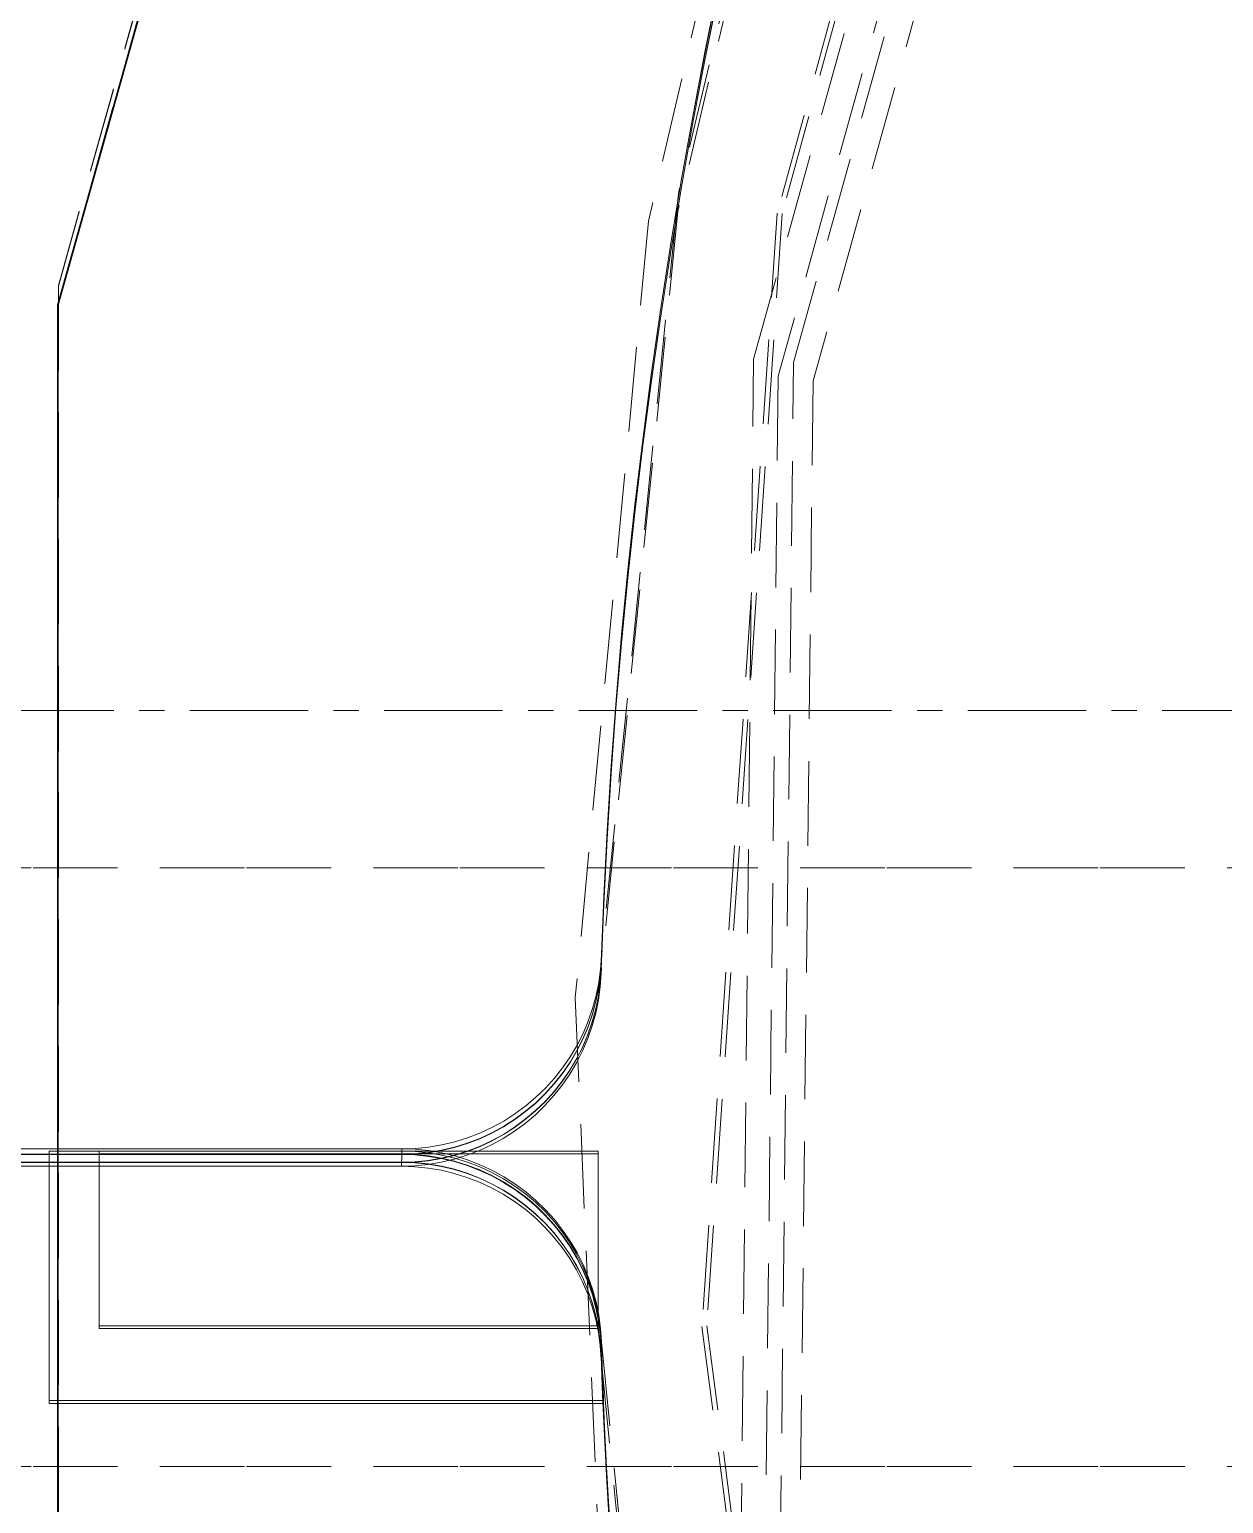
# Model space of a CAD drawing. Header units: millimetres. Extents: x 10 to 410, y 10 to 287.
# Drawn here: x 294.7 to 301.76, y 107.81 to 116.53 of the extents above; entities that cross this region are included whole.
import ezdxf

# ---------------------------------------------------------------- set-up
doc = ezdxf.new("R2010")
doc.units = ezdxf.units.MM
doc.linetypes.add('CENTER', pattern=[1.15, 0.7, -0.15, 0.15, -0.15])
doc.linetypes.add('DASHED', pattern=[0.75, 0.5, -0.25])
for name, color, linetype, lineweight in [('CENTER', 4, 'CENTER', 13), ('HIDDEN', 8, 'DASHED', 18), ('VISIBLE', 7, 'CONTINUOUS', 35)]:
    doc.layers.add(name, color=color, linetype=linetype, lineweight=lineweight)

msp = doc.modelspace()

# ---------------------------------------------------------------- linework, layer by layer
at = {"layer": 'CENTER'}
msp.add_line((260, 112.5), (404, 112.5), dxfattribs=at)
at = {"layer": 'HIDDEN'}
for points in [[(369.4787, 109.9069), (368.089, 120.0182), (364.0228, 129.3796), (357.5817, 137.2967), (349.2434, 143.1825), (339.6264, 146.6004), (329.4438, 147.2969), (319.4509, 145.2204), (310.3889, 140.5248), (302.9297, 133.5584), (297.6267, 124.8379), (294.873, 115.0101), (294.873, 104.8037), (297.6267, 94.9759), (302.9297, 86.2554), (310.3889, 79.289), (319.4509, 74.5934), (329.4438, 72.5169), (339.6264, 73.2134), (349.2434, 76.6313), (357.5817, 82.5171), (364.0228, 90.4343), (368.089, 99.7956), (369.4787, 109.9069)], [(369.4789, 109.9116), (368.0891, 120.0229), (364.0229, 129.3842), (357.5818, 137.3014), (349.2435, 143.1872), (339.6265, 146.6051), (329.4439, 147.3016), (319.4511, 145.2251), (310.389, 140.5295), (302.9298, 133.5631), (297.6268, 124.8426), (294.8732, 115.0148), (294.8732, 104.8084), (297.6268, 94.9806), (302.9298, 86.2601), (310.389, 79.2937), (319.4511, 74.5981), (329.4439, 72.5216), (339.6265, 73.2181), (349.2435, 76.636), (357.5818, 82.5218), (364.0229, 90.4389), (368.0891, 99.8003), (369.4789, 109.9116)], [(369.476, 109.8038), (368.0863, 119.915), (364.0201, 129.2764), (357.579, 137.1936), (349.2407, 143.0794), (339.6236, 146.4973), (329.4411, 147.1938), (319.4482, 145.1172), (310.3862, 140.4217), (302.927, 133.4553), (297.624, 124.7348), (294.8703, 114.9069), (294.8703, 104.7006), (297.624, 94.8727), (302.927, 86.1522), (310.3862, 79.1859), (319.4482, 74.4903), (329.4411, 72.4137), (339.6236, 73.1103), (349.2407, 76.5281), (357.579, 82.4139), (364.0201, 90.3311), (368.0863, 99.6925), (369.476, 109.8038)], [(366.0851, 109.9066), (365.7729, 114.5091), (364.8421, 119.0272), (363.3097, 123.3783), (361.2038, 127.4826), (358.563, 131.265), (355.4356, 134.6561), (351.8789, 137.5939), (347.9581, 140.0244), (343.745, 141.9033), (339.3168, 143.196), (334.7546, 143.879), (330.1419, 143.9396), (325.5634, 143.3768), (321.1027, 142.2009), (316.8417, 140.4334), (312.8584, 138.1067), (309.2257, 135.2635), (306.0102, 131.9557), (303.2709, 128.2441), (301.0579, 124.1966), (299.4116, 119.8872), (298.3624, 115.3951), (297.9294, 110.8024)], [(366.0851, 109.9066), (365.7729, 114.5091), (364.8421, 119.0272), (363.3098, 123.3783), (361.2038, 127.4826), (358.563, 131.265), (355.4356, 134.6561), (351.8789, 137.5938), (347.9581, 140.0244), (343.745, 141.9033), (339.3168, 143.196), (334.7546, 143.879), (330.1419, 143.9396), (325.5634, 143.3768), (321.1027, 142.2009), (316.8417, 140.4334), (312.8584, 138.1067), (309.2257, 135.2635), (306.0102, 131.9558), (303.2709, 128.2441), (301.0578, 124.1966), (299.4116, 119.8872), (298.3624, 115.3951), (297.9294, 110.8024)], [(365.9184, 111.0476), (365.4638, 115.5576), (364.4123, 119.9667), (362.7825, 124.1964), (360.6036, 128.1711), (357.9144, 131.82), (354.7629, 135.0779), (351.2053, 137.8868), (347.3051, 140.1965), (343.1319, 141.9659), (338.7601, 143.1633), (334.2678, 143.7674), (329.735, 143.7674), (325.2426, 143.1633), (320.8708, 141.9659), (316.6976, 140.1965), (312.7974, 137.8868), (309.2399, 135.0779), (306.0884, 131.82), (303.3991, 128.1711), (301.2202, 124.1964), (299.5904, 119.9667), (298.5389, 115.5576), (298.0843, 111.0476)], [(365.9157, 110.9445), (365.4611, 115.4544), (364.4096, 119.8636), (362.7798, 124.0932), (360.6009, 128.0679), (357.9117, 131.7168), (354.7602, 134.9748), (351.2026, 137.7837), (347.3024, 140.0934), (343.1292, 141.8627), (338.7574, 143.0601), (334.265, 143.6642), (329.7322, 143.6642), (325.2399, 143.0601), (320.8681, 141.8627), (316.6949, 140.0934), (312.7947, 137.7837), (309.2371, 134.9748), (306.0856, 131.7168), (303.3964, 128.0679), (301.2175, 124.0932), (299.5877, 119.8636), (298.5362, 115.4544), (298.0816, 110.9445)], [(365.3415, 109.9068), (364.688, 116.4755), (362.7531, 122.7868), (359.6127, 128.5931), (355.3899, 133.6669), (350.2502, 137.8092), (344.3951, 140.8577), (338.0542, 142.6929), (331.476, 143.2428), (324.9184, 142.4859), (318.6384, 140.4518), (312.8823, 137.2203), (307.8757, 132.918), (303.8149, 127.7137), (300.859, 121.8113), (299.124, 115.4422), (298.6778, 108.8562), (299.538, 102.3113), (301.6708, 96.0642), (304.9926, 90.3597), (309.3732, 85.4215), (314.6408, 81.4432), (320.5891, 78.5807), (326.9847, 76.9463)], [(365.312, 109.9063), (364.6591, 116.4691), (362.726, 122.7746), (359.5886, 128.5756), (355.3697, 133.6448), (350.2349, 137.7835), (344.3852, 140.8294), (338.0502, 142.6632), (331.478, 143.2129), (324.9263, 142.4569), (318.652, 140.4251), (312.901, 137.1969), (307.8986, 132.8989), (303.8411, 127.6996), (300.8875, 121.8029), (299.1535, 115.4398), (298.7072, 108.8598), (299.5659, 102.3208), (301.6961, 96.0792), (305.0143, 90.3795), (309.3903, 85.4454), (314.6527, 81.4701), (320.5951, 78.6094), (326.9847, 76.9756)], [(326.9847, 76.9404), (318.6767, 79.3388), (311.2648, 83.7927), (305.2473, 90.0027), (301.0289, 97.5512), (298.8933, 105.9306), (298.984, 114.5773), (301.2951, 122.91), (305.671, 130.3683), (311.8175, 136.4506), (319.3213, 140.748), (327.6777, 142.9714), (336.325, 142.9714), (344.6814, 140.748), (352.1852, 136.4506), (358.3318, 130.3683), (362.7077, 122.91), (365.0187, 114.5773), (365.1095, 105.9306), (362.9738, 97.5512), (358.7554, 90.0027), (352.7379, 83.7927), (345.326, 79.3388), (337.018, 76.9404)], [(337.0157, 77.0006), (345.2835, 79.3931), (352.6584, 83.8307), (358.6446, 90.015), (362.8399, 97.5304), (364.9621, 105.8717), (364.8688, 114.4782), (362.566, 122.7715), (358.2087, 130.194), (352.0897, 136.247), (344.6203, 140.5236), (336.3025, 142.7362), (327.6955, 142.7362), (319.3777, 140.5236), (311.9083, 136.247), (305.7893, 130.194), (301.432, 122.7715), (299.1293, 114.4782), (299.0359, 105.8717), (301.1582, 97.5304), (305.3534, 90.015), (311.3397, 83.8307), (318.7146, 79.3931), (326.9824, 77.0006)], [(326.9846, 77.1755), (318.7409, 79.5645), (311.3883, 83.9923), (305.4208, 90.1612), (301.2394, 97.6567), (299.1251, 105.9751), (299.2201, 114.5575), (301.5178, 122.8271), (305.864, 130.2283), (311.9665, 136.2637), (319.4153, 140.5277), (327.7098, 142.7338), (336.2927, 142.7338), (344.5872, 140.5277), (352.036, 136.2637), (358.1385, 130.2283), (362.4847, 122.8271), (364.7824, 114.5575), (364.8774, 105.9751), (362.7631, 97.6567), (358.5818, 90.1612), (352.6143, 83.9923), (345.2616, 79.5645), (337.0179, 77.1755)], [(337.0153, 77.1955), (345.2269, 79.5799), (352.5499, 83.9946), (358.4924, 90.1429), (362.6552, 97.6119), (364.7588, 105.8999), (364.6617, 114.4501), (362.3706, 122.6882), (358.0394, 130.0608), (351.9589, 136.0727), (344.5376, 140.32), (336.274, 142.5175), (327.7233, 142.5175), (319.4597, 140.32), (312.0384, 136.0727), (305.9579, 130.0608), (301.6267, 122.6882), (299.3356, 114.4501), (299.2385, 105.8999), (301.3421, 97.6119), (305.5049, 90.1429), (311.4474, 83.9946), (318.7704, 79.5799), (326.982, 77.1955)], [(298.0822, 110.967), (298.0974, 111.3539), (298.117, 111.7405), (298.1411, 112.1268), (298.1695, 112.5129), (298.2024, 112.8986), (298.2396, 113.284), (298.2813, 113.6688), (298.3273, 114.0532), (298.3777, 114.437), (298.4325, 114.8203), (298.4916, 115.2028), (298.5551, 115.5847), (298.623, 115.9658), (298.6952, 116.3462), (298.7717, 116.7256), (298.8526, 117.1042), (298.9377, 117.4819), (299.0272, 117.8585), (299.121, 118.2341), (299.219, 118.6086), (299.3213, 118.982), (299.4278, 119.3541), (299.5385, 119.7251)], [(299.5385, 119.7251), (299.4277, 119.3542), (299.3211, 118.9822), (299.2188, 118.6089), (299.1208, 118.2345), (299.0271, 117.8589), (298.9376, 117.4824), (298.8524, 117.1048), (298.7716, 116.7263), (298.6951, 116.3469), (298.6229, 115.9666), (298.5551, 115.5856), (298.4916, 115.2038), (298.4324, 114.8213), (298.3777, 114.4381), (298.3273, 114.0544), (298.2813, 113.6701), (298.2396, 113.2853), (298.2024, 112.9), (298.1696, 112.5144), (298.1411, 112.1284), (298.1171, 111.7421), (298.0975, 111.3555), (298.0822, 110.9688)], [(298.0834, 111.0139), (298.0987, 111.4007), (298.1183, 111.7874), (298.1423, 112.1737), (298.1708, 112.5598), (298.2036, 112.9455), (298.2409, 113.3309), (298.2825, 113.7157), (298.3285, 114.1001), (298.3789, 114.4839), (298.4337, 114.8671), (298.4928, 115.2497), (298.5564, 115.6316), (298.6242, 116.0127), (298.6964, 116.393), (298.7729, 116.7725), (298.8538, 117.1511), (298.939, 117.5287), (299.0284, 117.9054), (299.1222, 118.281), (299.2202, 118.6555), (299.3225, 119.0288), (299.429, 119.401), (299.5398, 119.772)], [(299.5398, 119.772), (299.4289, 119.4011), (299.3224, 119.029), (299.2201, 118.6558), (299.122, 118.2813), (299.0283, 117.9058), (298.9388, 117.5293), (298.8537, 117.1517), (298.7728, 116.7732), (298.6963, 116.3938), (298.6241, 116.0135), (298.5563, 115.6325), (298.4928, 115.2507), (298.4337, 114.8682), (298.3789, 114.485), (298.3285, 114.1013), (298.2825, 113.717), (298.2409, 113.3322), (298.2036, 112.9469), (298.1708, 112.5613), (298.1424, 112.1753), (298.1183, 111.789), (298.0987, 111.4024), (298.0835, 111.0157)], [(292.1997, 111.5697), (293.4617, 111.5697), (294.7236, 111.5697), (295.9856, 111.5697), (297.2475, 111.5697), (298.5094, 111.5697), (299.7714, 111.5697), (301.0333, 111.5697), (302.2953, 111.5697), (303.5572, 111.5697), (304.8192, 111.5697), (306.0811, 111.5697), (307.343, 111.5697), (308.605, 111.5697), (309.8669, 111.5697), (311.1289, 111.5697), (312.3908, 111.5697), (313.6528, 111.5697), (314.9147, 111.5697), (316.1767, 111.5697), (317.4386, 111.5697), (318.7005, 111.5697), (319.9625, 111.5697), (321.2244, 111.5697)], [(296.9037, 109.873), (296.9825, 109.8757), (297.061, 109.8836), (297.1388, 109.8967), (297.2155, 109.915), (297.2909, 109.9384), (297.3645, 109.9667), (297.436, 109.9999), (297.5052, 110.0378), (297.5717, 110.0803), (297.6352, 110.1271), (297.6954, 110.178), (297.7521, 110.2328), (297.805, 110.2913), (297.8539, 110.3533), (297.8986, 110.4183), (297.9388, 110.4861), (297.9744, 110.5565), (298.0052, 110.6292), (298.031, 110.7037), (298.0519, 110.7797), (298.0676, 110.857), (298.0781, 110.9352), (298.0834, 111.0139)], [(296.9038, 109.8751), (296.9826, 109.8778), (297.0611, 109.8857), (297.1388, 109.8988), (297.2156, 109.917), (297.2909, 109.9404), (297.3645, 109.9687), (297.436, 110.0019), (297.5052, 110.0398), (297.5717, 110.0822), (297.6352, 110.129), (297.6955, 110.1799), (297.7522, 110.2347), (297.8051, 110.2932), (297.854, 110.3551), (297.8986, 110.4201), (297.9388, 110.488), (297.9744, 110.5584), (298.0052, 110.631), (298.0311, 110.7055), (298.0519, 110.7815), (298.0677, 110.8588), (298.0782, 110.937), (298.0835, 111.0157)], [(296.9046, 109.9069), (296.9834, 109.9095), (297.0619, 109.9174), (297.1397, 109.9306), (297.2164, 109.9488), (297.2917, 109.9722), (297.3654, 110.0005), (297.4369, 110.0337), (297.5061, 110.0716), (297.5726, 110.1141), (297.6361, 110.1609), (297.6963, 110.2118), (297.753, 110.2666), (297.8059, 110.3251), (297.8548, 110.387), (297.8995, 110.452), (297.9397, 110.5199), (297.9752, 110.5903), (298.006, 110.6629), (298.0319, 110.7374), (298.0528, 110.8135), (298.0685, 110.8908), (298.079, 110.9689), (298.0843, 111.0476)], [(298.0834, 111.0139), (298.0834, 111.012), (298.0833, 111.01), (298.0833, 111.008), (298.0832, 111.0061), (298.0832, 111.0041), (298.0831, 111.0021), (298.0831, 111.0002), (298.083, 110.9982), (298.083, 110.9963), (298.0829, 110.9943), (298.0829, 110.9923), (298.0828, 110.9904), (298.0828, 110.9884), (298.0827, 110.9865), (298.0827, 110.9845), (298.0826, 110.9825), (298.0826, 110.9806), (298.0825, 110.9786), (298.0825, 110.9766), (298.0824, 110.9747), (298.0823, 110.9727), (298.0823, 110.9708), (298.0822, 110.9688)], [(298.0843, 111.0476), (298.0843, 111.0462), (298.0842, 111.0448), (298.0842, 111.0435), (298.0842, 111.0421), (298.0841, 111.0407), (298.0841, 111.0393), (298.0841, 111.0379), (298.084, 111.0365), (298.084, 111.0351), (298.084, 111.0337), (298.0839, 111.0323), (298.0839, 111.031), (298.0838, 111.0296), (298.0838, 111.0282), (298.0838, 111.0268), (298.0837, 111.0254), (298.0837, 111.024), (298.0837, 111.0226), (298.0836, 111.0212), (298.0836, 111.0199), (298.0836, 111.0185), (298.0835, 111.0171), (298.0835, 111.0157)], [(296.9019, 109.8038), (296.9807, 109.8064), (297.0592, 109.8143), (297.137, 109.8274), (297.2137, 109.8457), (297.289, 109.8691), (297.3626, 109.8974), (297.4342, 109.9306), (297.5034, 109.9685), (297.5698, 110.0109), (297.6334, 110.0577), (297.6936, 110.1086), (297.7503, 110.1635), (297.8032, 110.222), (297.8521, 110.2839), (297.8967, 110.3489), (297.9369, 110.4167), (297.9725, 110.4871), (298.0033, 110.5597), (298.0292, 110.6342), (298.0501, 110.7103), (298.0658, 110.7876), (298.0763, 110.8658), (298.0816, 110.9445)], [(296.9025, 109.8283), (296.9814, 109.8309), (297.0598, 109.8388), (297.1376, 109.8519), (297.2143, 109.8702), (297.2897, 109.8935), (297.3633, 109.9218), (297.4348, 109.955), (297.504, 109.9929), (297.5705, 110.0354), (297.634, 110.0821), (297.6942, 110.133), (297.7509, 110.1879), (297.8038, 110.2463), (297.8527, 110.3082), (297.8974, 110.3732), (297.9376, 110.4411), (297.9732, 110.5115), (298.004, 110.5841), (298.0299, 110.6586), (298.0507, 110.7347), (298.0664, 110.8119), (298.077, 110.8901), (298.0822, 110.9688)], [(296.9025, 109.8262), (296.9813, 109.8288), (297.0598, 109.8367), (297.1376, 109.8498), (297.2143, 109.8681), (297.2896, 109.8915), (297.3632, 109.9198), (297.4348, 109.9531), (297.504, 109.991), (297.5704, 110.0334), (297.634, 110.0802), (297.6942, 110.1311), (297.7509, 110.186), (297.8038, 110.2445), (297.8527, 110.3064), (297.8973, 110.3714), (297.9375, 110.4393), (297.9731, 110.5097), (298.0039, 110.5823), (298.0298, 110.6568), (298.0507, 110.7329), (298.0664, 110.8102), (298.0769, 110.8883), (298.0822, 110.967)], [(298.0822, 110.967), (298.0822, 110.9661), (298.0821, 110.9651), (298.0821, 110.9641), (298.0821, 110.9631), (298.0821, 110.9621), (298.082, 110.9611), (298.082, 110.9602), (298.082, 110.9592), (298.082, 110.9582), (298.0819, 110.9572), (298.0819, 110.9562), (298.0819, 110.9553), (298.0819, 110.9543), (298.0818, 110.9533), (298.0818, 110.9523), (298.0818, 110.9513), (298.0818, 110.9504), (298.0817, 110.9494), (298.0817, 110.9484), (298.0817, 110.9474), (298.0817, 110.9464), (298.0816, 110.9455), (298.0816, 110.9445)], [(297.9294, 110.8024), (298.129, 106.1159), (298.9703, 101.5012), (300.4371, 97.0456), (302.5019, 92.8337), (305.1253, 88.9451), (308.2578, 85.4536), (311.84, 82.4252), (315.8041, 79.9174), (320.075, 77.9775), (324.5718, 76.6424), (329.2093, 75.9374), (333.8996, 75.8757), (338.5541, 76.4586), (343.0844, 77.6751), (347.4048, 79.502), (351.4334, 81.9048), (355.094, 84.838), (358.3172, 88.246), (361.0419, 92.0643), (363.2166, 96.2205), (364.8001, 100.6359), (365.7623, 105.2269), (366.0851, 109.9066)], [(293.3607, 109.8735), (293.5148, 109.8734), (293.6688, 109.8734), (293.8229, 109.8733), (293.9769, 109.8733), (294.1309, 109.8732), (294.285, 109.8732), (294.439, 109.8732), (294.5931, 109.8731), (294.7471, 109.8731), (294.9012, 109.8731), (295.0552, 109.8731), (295.2092, 109.8731), (295.3633, 109.873), (295.5173, 109.873), (295.6714, 109.873), (295.8254, 109.873), (295.9794, 109.873), (296.1335, 109.873), (296.2875, 109.873), (296.4416, 109.873), (296.5956, 109.873), (296.7497, 109.873), (296.9037, 109.873)], [(296.9038, 109.8751), (296.7497, 109.8751), (296.5957, 109.8752), (296.4416, 109.8752), (296.2876, 109.8752), (296.1335, 109.8752), (295.9795, 109.8752), (295.8255, 109.8752), (295.6714, 109.8752), (295.5174, 109.8751), (295.3633, 109.8751), (295.2093, 109.8751), (295.0552, 109.8751), (294.9012, 109.8751), (294.7472, 109.8751), (294.5931, 109.875), (294.4391, 109.875), (294.285, 109.875), (294.131, 109.875), (293.9769, 109.8749), (293.8229, 109.8749), (293.6688, 109.8748), (293.5148, 109.8748), (293.3608, 109.8747)], [(293.3616, 109.9069), (293.5156, 109.9069), (293.6697, 109.9069), (293.8237, 109.9069), (293.9778, 109.9069), (294.1318, 109.9069), (294.2859, 109.9069), (294.4399, 109.9069), (294.594, 109.9069), (294.748, 109.9069), (294.902, 109.9069), (295.0561, 109.9069), (295.2101, 109.9069), (295.3642, 109.9069), (295.5182, 109.9069), (295.6723, 109.9069), (295.8263, 109.9069), (295.9803, 109.9069), (296.1344, 109.9069), (296.2884, 109.9069), (296.4425, 109.9069), (296.5965, 109.9069), (296.7506, 109.9069), (296.9046, 109.9069)], [(293.3616, 109.9069), (293.5156, 109.9069), (293.6697, 109.9069), (293.8237, 109.9069), (293.9778, 109.9069), (294.1318, 109.9069), (294.2859, 109.9069), (294.4399, 109.9069), (294.594, 109.9069), (294.748, 109.9069), (294.902, 109.9069), (295.0561, 109.9069), (295.2101, 109.9069), (295.3642, 109.9069), (295.5182, 109.9069), (295.6723, 109.9069), (295.8263, 109.9069), (295.9803, 109.9069), (296.1344, 109.9069), (296.2884, 109.9069), (296.4425, 109.9069), (296.5965, 109.9069), (296.7506, 109.9069), (296.9046, 109.9069)], [(296.9038, 109.8749), (296.7557, 109.8749), (296.6076, 109.8749), (296.4596, 109.8749), (296.3115, 109.8749), (296.1635, 109.8749), (296.0154, 109.8749), (295.8674, 109.8749), (295.7193, 109.8749), (295.5712, 109.8749), (295.4232, 109.8749), (295.2751, 109.8749), (295.1271, 109.8749), (294.979, 109.8748), (294.831, 109.8748), (294.6829, 109.8748), (294.5349, 109.8748), (294.3868, 109.8747), (294.2387, 109.8747), (294.0907, 109.8746), (293.9426, 109.8746), (293.7946, 109.8745), (293.6465, 109.8744), (293.4985, 109.8741)], [(293.4985, 109.8741), (293.6465, 109.8738), (293.7946, 109.8737), (293.9426, 109.8736), (294.0907, 109.8736), (294.2387, 109.8735), (294.3868, 109.8735), (294.5348, 109.8734), (294.6829, 109.8734), (294.831, 109.8734), (294.979, 109.8733), (295.1271, 109.8733), (295.2751, 109.8733), (295.4232, 109.8733), (295.5712, 109.8733), (295.7193, 109.8733), (295.8673, 109.8733), (296.0154, 109.8732), (296.1634, 109.8732), (296.3115, 109.8732), (296.4595, 109.8733), (296.6076, 109.8733), (296.7557, 109.8733), (296.9037, 109.8733)], [(294.8187, 109.8942), (294.8187, 109.8935), (294.8187, 109.8927), (294.8187, 109.8919), (294.8187, 109.8912), (294.8186, 109.8904), (294.8186, 109.8896), (294.8186, 109.8888), (294.8186, 109.8881), (294.8186, 109.8873), (294.8185, 109.8865), (294.8185, 109.8857), (294.8185, 109.885), (294.8185, 109.8842), (294.8185, 109.8834), (294.8184, 109.8826), (294.8184, 109.8819), (294.8184, 109.8811), (294.8184, 109.8803), (294.8183, 109.8795), (294.8183, 109.8788), (294.8183, 109.878), (294.8183, 109.8772), (294.8183, 109.8764)], [(294.8183, 109.8764), (294.9089, 109.8764), (294.9996, 109.8764), (295.0903, 109.8764), (295.181, 109.8764), (295.2716, 109.8764), (295.3623, 109.8764), (295.453, 109.8764), (295.5437, 109.8764), (295.6343, 109.8764), (295.725, 109.8764), (295.8157, 109.8764), (295.9064, 109.8764), (295.997, 109.8764), (296.0877, 109.8764), (296.1784, 109.8764), (296.2691, 109.8764), (296.3597, 109.8764), (296.4504, 109.8764), (296.5411, 109.8764), (296.6318, 109.8764), (296.7224, 109.8764), (296.8131, 109.8764), (296.9038, 109.8764)], [(294.8183, 108.4009), (294.8183, 108.4651), (294.8183, 108.5292), (294.8183, 108.5934), (294.8183, 108.6576), (294.8183, 108.7217), (294.8183, 108.7859), (294.8183, 108.85), (294.8183, 108.9142), (294.8183, 108.9783), (294.8183, 109.0425), (294.8183, 109.1066), (294.8183, 109.1708), (294.8183, 109.2349), (294.8183, 109.2991), (294.8183, 109.3632), (294.8183, 109.4274), (294.8183, 109.4915), (294.8183, 109.5557), (294.8183, 109.6198), (294.8183, 109.684), (294.8183, 109.7481), (294.8183, 109.8123), (294.8183, 109.8764)], [(294.8187, 109.8942), (294.9094, 109.8942), (295.0001, 109.8942), (295.0908, 109.8942), (295.1814, 109.8942), (295.2721, 109.8942), (295.3628, 109.8942), (295.4535, 109.8942), (295.5441, 109.8942), (295.6348, 109.8942), (295.7255, 109.8942), (295.8162, 109.8942), (295.9068, 109.8942), (295.9975, 109.8942), (296.0882, 109.8942), (296.1789, 109.8942), (296.2695, 109.8942), (296.3602, 109.8942), (296.4509, 109.8942), (296.5416, 109.8942), (296.6322, 109.8942), (296.7229, 109.8942), (296.8136, 109.8942), (296.9043, 109.8942)], [(294.8187, 108.4188), (294.8187, 108.4829), (294.8187, 108.5471), (294.8187, 108.6112), (294.8187, 108.6754), (294.8187, 108.7395), (294.8187, 108.8037), (294.8187, 108.8678), (294.8187, 108.932), (294.8187, 108.9961), (294.8187, 109.0603), (294.8187, 109.1244), (294.8187, 109.1886), (294.8187, 109.2527), (294.8187, 109.3169), (294.8187, 109.381), (294.8187, 109.4452), (294.8187, 109.5093), (294.8187, 109.5735), (294.8187, 109.6376), (294.8187, 109.7018), (294.8187, 109.7659), (294.8187, 109.8301), (294.8187, 109.8942)], [(295.1138, 109.8938), (295.1138, 109.893), (295.1138, 109.8923), (295.1138, 109.8916), (295.1137, 109.8908), (295.1137, 109.8901), (295.1137, 109.8894), (295.1137, 109.8886), (295.1137, 109.8879), (295.1136, 109.8872), (295.1136, 109.8864), (295.1136, 109.8857), (295.1136, 109.885), (295.1136, 109.8842), (295.1136, 109.8835), (295.1135, 109.8828), (295.1135, 109.882), (295.1135, 109.8813), (295.1135, 109.8806), (295.1135, 109.8798), (295.1134, 109.8791), (295.1134, 109.8784), (295.1134, 109.8776), (295.1134, 109.8769)], [(295.1134, 109.8769), (295.1912, 109.8769), (295.2691, 109.8769), (295.3469, 109.8769), (295.4248, 109.8769), (295.5026, 109.8769), (295.5804, 109.8769), (295.6583, 109.8769), (295.7361, 109.8769), (295.814, 109.8769), (295.8918, 109.8769), (295.9697, 109.8769), (296.0475, 109.8769), (296.1254, 109.8769), (296.2032, 109.8769), (296.281, 109.8769), (296.3589, 109.8769), (296.4367, 109.8769), (296.5146, 109.8769), (296.5924, 109.8769), (296.6703, 109.8769), (296.7481, 109.8769), (296.826, 109.8769), (296.9038, 109.8769)], [(295.1134, 108.8441), (295.1134, 108.889), (295.1134, 108.9339), (295.1134, 108.9788), (295.1134, 109.0237), (295.1134, 109.0686), (295.1134, 109.1135), (295.1134, 109.1584), (295.1134, 109.2033), (295.1134, 109.2482), (295.1134, 109.2931), (295.1134, 109.338), (295.1134, 109.3829), (295.1134, 109.4278), (295.1134, 109.4727), (295.1134, 109.5177), (295.1134, 109.5626), (295.1134, 109.6075), (295.1134, 109.6524), (295.1134, 109.6973), (295.1134, 109.7422), (295.1134, 109.7871), (295.1134, 109.832), (295.1134, 109.8769)], [(295.1138, 109.8938), (295.1917, 109.8938), (295.2695, 109.8938), (295.3474, 109.8938), (295.4252, 109.8938), (295.503, 109.8938), (295.5809, 109.8938), (295.6587, 109.8938), (295.7366, 109.8938), (295.8144, 109.8938), (295.8923, 109.8938), (295.9701, 109.8938), (296.048, 109.8938), (296.1258, 109.8938), (296.2036, 109.8938), (296.2815, 109.8938), (296.3593, 109.8938), (296.4372, 109.8938), (296.515, 109.8938), (296.5929, 109.8938), (296.6707, 109.8938), (296.7486, 109.8938), (296.8264, 109.8938), (296.9043, 109.8938)], [(295.1138, 108.8609), (295.1138, 108.9058), (295.1138, 108.9508), (295.1138, 108.9957), (295.1138, 109.0406), (295.1138, 109.0855), (295.1138, 109.1304), (295.1138, 109.1753), (295.1138, 109.2202), (295.1138, 109.2651), (295.1138, 109.31), (295.1138, 109.3549), (295.1138, 109.3998), (295.1138, 109.4447), (295.1138, 109.4896), (295.1138, 109.5345), (295.1138, 109.5794), (295.1138, 109.6243), (295.1138, 109.6692), (295.1138, 109.7142), (295.1138, 109.7591), (295.1138, 109.804), (295.1138, 109.8489), (295.1138, 109.8938)], [(296.9037, 109.8733), (296.9037, 109.8713), (296.9036, 109.8693), (296.9036, 109.8674), (296.9035, 109.8654), (296.9035, 109.8634), (296.9034, 109.8615), (296.9033, 109.8595), (296.9033, 109.8575), (296.9032, 109.8556), (296.9032, 109.8536), (296.9031, 109.8516), (296.9031, 109.8497), (296.903, 109.8477), (296.903, 109.8457), (296.9029, 109.8438), (296.9029, 109.8418), (296.9028, 109.8398), (296.9028, 109.8379), (296.9027, 109.8359), (296.9027, 109.8339), (296.9026, 109.8319), (296.9026, 109.83), (296.9025, 109.828)], [(296.9037, 109.873), (296.9037, 109.8711), (296.9036, 109.8691), (296.9036, 109.8672), (296.9035, 109.8652), (296.9034, 109.8633), (296.9034, 109.8614), (296.9033, 109.8594), (296.9033, 109.8575), (296.9032, 109.8555), (296.9032, 109.8536), (296.9031, 109.8516), (296.9031, 109.8497), (296.903, 109.8477), (296.903, 109.8458), (296.9029, 109.8438), (296.9029, 109.8419), (296.9028, 109.8399), (296.9028, 109.838), (296.9027, 109.836), (296.9027, 109.8341), (296.9026, 109.8322), (296.9026, 109.8302), (296.9025, 109.8283)], [(298.0834, 108.7328), (298.0782, 108.8115), (298.0676, 108.8897), (298.0519, 108.967), (298.0311, 109.043), (298.0052, 109.1175), (297.9744, 109.1901), (297.9388, 109.2605), (297.8986, 109.3284), (297.8539, 109.3934), (297.805, 109.4553), (297.7521, 109.5137), (297.6954, 109.5685), (297.6352, 109.6195), (297.5717, 109.6662), (297.5052, 109.7086), (297.436, 109.7465), (297.3644, 109.7797), (297.2908, 109.808), (297.2155, 109.8314), (297.1388, 109.8497), (297.061, 109.8628), (296.9825, 109.8707), (296.9037, 109.8733)], [(296.9043, 109.8938), (296.9042, 109.893), (296.9042, 109.8923), (296.9042, 109.8916), (296.9042, 109.8908), (296.9042, 109.8901), (296.9041, 109.8894), (296.9041, 109.8886), (296.9041, 109.8879), (296.9041, 109.8872), (296.9041, 109.8864), (296.904, 109.8857), (296.904, 109.885), (296.904, 109.8842), (296.904, 109.8835), (296.904, 109.8828), (296.9039, 109.882), (296.9039, 109.8813), (296.9039, 109.8806), (296.9039, 109.8798), (296.9039, 109.8791), (296.9038, 109.8784), (296.9038, 109.8776), (296.9038, 109.8769)], [(296.9038, 109.8769), (296.9543, 109.8769), (297.0047, 109.8769), (297.0552, 109.8769), (297.1056, 109.8769), (297.1561, 109.8769), (297.2066, 109.8769), (297.257, 109.8769), (297.3075, 109.8769), (297.3579, 109.8769), (297.4084, 109.8769), (297.4589, 109.8769), (297.5093, 109.8769), (297.5598, 109.8769), (297.6102, 109.8769), (297.6607, 109.8769), (297.7111, 109.8769), (297.7616, 109.8769), (297.8121, 109.8769), (297.8625, 109.8769), (297.913, 109.8769), (297.9634, 109.8769), (298.0139, 109.8769), (298.0644, 109.8769)], [(296.9038, 109.8769), (296.9038, 109.8768), (296.9038, 109.8767), (296.9038, 109.8767), (296.9038, 109.8766), (296.9038, 109.8765), (296.9038, 109.8764), (296.9038, 109.8764), (296.9038, 109.8763), (296.9038, 109.8762), (296.9038, 109.8761), (296.9038, 109.8761), (296.9038, 109.876), (296.9038, 109.8759), (296.9038, 109.8758), (296.9038, 109.8758), (296.9038, 109.8757), (296.9038, 109.8756), (296.9038, 109.8755), (296.9038, 109.8754), (296.9038, 109.8754), (296.9038, 109.8753), (296.9038, 109.8752), (296.9038, 109.8751)], [(298.0835, 108.7357), (298.0782, 108.8144), (298.0677, 108.8926), (298.052, 108.9699), (298.0311, 109.0459), (298.0052, 109.1205), (297.9744, 109.1931), (297.9389, 109.2635), (297.8987, 109.3313), (297.854, 109.3963), (297.8051, 109.4582), (297.7522, 109.5167), (297.6955, 109.5716), (297.6353, 109.6225), (297.5718, 109.6693), (297.5053, 109.7117), (297.4361, 109.7496), (297.3645, 109.7828), (297.2909, 109.8111), (297.2156, 109.8345), (297.1389, 109.8528), (297.0611, 109.8659), (296.9826, 109.8738), (296.9038, 109.8764)], [(296.9038, 109.8764), (296.9038, 109.8764), (296.9038, 109.8763), (296.9038, 109.8762), (296.9038, 109.8762), (296.9038, 109.8761), (296.9038, 109.876), (296.9038, 109.876), (296.9038, 109.8759), (296.9038, 109.8758), (296.9038, 109.8758), (296.9038, 109.8757), (296.9038, 109.8756), (296.9038, 109.8756), (296.9038, 109.8755), (296.9038, 109.8754), (296.9038, 109.8754), (296.9038, 109.8753), (296.9038, 109.8752), (296.9038, 109.8752), (296.9038, 109.8751), (296.9038, 109.875), (296.9038, 109.875), (296.9038, 109.8749)], [(296.9038, 109.8749), (296.9826, 109.8723), (297.0611, 109.8643), (297.1389, 109.8512), (297.2156, 109.8329), (297.2909, 109.8095), (297.3645, 109.7812), (297.4361, 109.748), (297.5053, 109.7101), (297.5717, 109.6676), (297.6352, 109.6208), (297.6955, 109.5699), (297.7522, 109.515), (297.8051, 109.4565), (297.854, 109.3946), (297.8986, 109.3296), (297.9388, 109.2617), (297.9744, 109.1913), (298.0052, 109.1187), (298.0311, 109.0442), (298.0519, 108.9681), (298.0677, 108.8908), (298.0782, 108.8126), (298.0835, 108.7339)], [(296.9046, 109.9069), (296.9046, 109.9063), (296.9046, 109.9058), (296.9046, 109.9052), (296.9045, 109.9046), (296.9045, 109.9041), (296.9045, 109.9035), (296.9045, 109.9029), (296.9045, 109.9023), (296.9045, 109.9018), (296.9044, 109.9012), (296.9044, 109.9006), (296.9044, 109.9001), (296.9044, 109.8995), (296.9044, 109.8989), (296.9044, 109.8983), (296.9044, 109.8978), (296.9043, 109.8972), (296.9043, 109.8966), (296.9043, 109.8961), (296.9043, 109.8955), (296.9043, 109.8949), (296.9043, 109.8944), (296.9043, 109.8938)], [(296.9046, 109.9069), (296.9046, 109.9064), (296.9046, 109.9058), (296.9046, 109.9053), (296.9045, 109.9047), (296.9045, 109.9042), (296.9045, 109.9036), (296.9045, 109.9031), (296.9045, 109.9025), (296.9045, 109.902), (296.9045, 109.9014), (296.9044, 109.9009), (296.9044, 109.9003), (296.9044, 109.8998), (296.9044, 109.8992), (296.9044, 109.8987), (296.9044, 109.8981), (296.9043, 109.8976), (296.9043, 109.897), (296.9043, 109.8964), (296.9043, 109.8959), (296.9043, 109.8953), (296.9043, 109.8948), (296.9043, 109.8942)], [(298.084, 108.7535), (298.0787, 108.8322), (298.0682, 108.9104), (298.0524, 108.9877), (298.0316, 109.0638), (298.0057, 109.1383), (297.9749, 109.2109), (297.9393, 109.2813), (297.8991, 109.3491), (297.8545, 109.4142), (297.8056, 109.4761), (297.7527, 109.5345), (297.696, 109.5894), (297.6357, 109.6403), (297.5722, 109.6871), (297.5057, 109.7295), (297.4366, 109.7674), (297.365, 109.8006), (297.2914, 109.829), (297.2161, 109.8523), (297.1393, 109.8706), (297.0616, 109.8837), (296.9831, 109.8916), (296.9043, 109.8942)], [(296.9043, 109.8938), (296.9547, 109.8938), (297.0052, 109.8938), (297.0556, 109.8938), (297.1061, 109.8938), (297.1565, 109.8938), (297.207, 109.8938), (297.2575, 109.8938), (297.3079, 109.8938), (297.3584, 109.8938), (297.4088, 109.8938), (297.4593, 109.8938), (297.5098, 109.8938), (297.5602, 109.8938), (297.6107, 109.8938), (297.6611, 109.8938), (297.7116, 109.8938), (297.762, 109.8938), (297.8125, 109.8938), (297.863, 109.8938), (297.9134, 109.8938), (297.9639, 109.8938), (298.0143, 109.8938), (298.0648, 109.8938)], [(296.9046, 109.9069), (296.9834, 109.9043), (297.0619, 109.8964), (297.1397, 109.8833), (297.2164, 109.865), (297.2917, 109.8416), (297.3654, 109.8133), (297.4369, 109.7801), (297.5061, 109.7422), (297.5726, 109.6997), (297.6361, 109.6529), (297.6963, 109.602), (297.753, 109.5472), (297.8059, 109.4887), (297.8548, 109.4268), (297.8995, 109.3618), (297.9397, 109.2939), (297.9752, 109.2235), (298.006, 109.1509), (298.0319, 109.0764), (298.0528, 109.0004), (298.0685, 108.9231), (298.079, 108.8449), (298.0843, 108.7662)], [(298.0648, 109.8938), (298.0648, 109.893), (298.0648, 109.8923), (298.0647, 109.8916), (298.0647, 109.8908), (298.0647, 109.8901), (298.0647, 109.8894), (298.0647, 109.8886), (298.0646, 109.8879), (298.0646, 109.8872), (298.0646, 109.8864), (298.0646, 109.8857), (298.0646, 109.885), (298.0645, 109.8842), (298.0645, 109.8835), (298.0645, 109.8828), (298.0645, 109.882), (298.0645, 109.8813), (298.0644, 109.8806), (298.0644, 109.8798), (298.0644, 109.8791), (298.0644, 109.8784), (298.0644, 109.8776), (298.0644, 109.8769)], [(298.0644, 108.8441), (298.0644, 108.889), (298.0644, 108.9339), (298.0644, 108.9788), (298.0644, 109.0237), (298.0644, 109.0686), (298.0644, 109.1135), (298.0644, 109.1584), (298.0644, 109.2033), (298.0644, 109.2482), (298.0644, 109.2931), (298.0644, 109.338), (298.0644, 109.3829), (298.0644, 109.4278), (298.0644, 109.4727), (298.0644, 109.5177), (298.0644, 109.5626), (298.0644, 109.6075), (298.0644, 109.6524), (298.0644, 109.6973), (298.0644, 109.7422), (298.0644, 109.7871), (298.0644, 109.832), (298.0644, 109.8769)], [(298.0648, 108.8609), (298.0648, 108.9058), (298.0648, 108.9508), (298.0648, 108.9957), (298.0648, 109.0406), (298.0648, 109.0855), (298.0648, 109.1304), (298.0648, 109.1753), (298.0648, 109.2202), (298.0648, 109.2651), (298.0648, 109.31), (298.0648, 109.3549), (298.0648, 109.3998), (298.0648, 109.4447), (298.0648, 109.4896), (298.0648, 109.5345), (298.0648, 109.5794), (298.0648, 109.6243), (298.0648, 109.6692), (298.0648, 109.7142), (298.0648, 109.7591), (298.0648, 109.804), (298.0648, 109.8489), (298.0648, 109.8938)], [(293.3589, 109.8038), (293.5129, 109.8038), (293.667, 109.8038), (293.821, 109.8038), (293.9751, 109.8038), (294.1291, 109.8038), (294.2832, 109.8038), (294.4372, 109.8038), (294.5912, 109.8038), (294.7453, 109.8038), (294.8993, 109.8038), (295.0534, 109.8038), (295.2074, 109.8038), (295.3615, 109.8038), (295.5155, 109.8038), (295.6695, 109.8038), (295.8236, 109.8038), (295.9776, 109.8038), (296.1317, 109.8038), (296.2857, 109.8038), (296.4398, 109.8038), (296.5938, 109.8038), (296.7478, 109.8038), (296.9019, 109.8038)], [(293.3589, 109.8038), (293.5129, 109.8038), (293.667, 109.8038), (293.821, 109.8038), (293.9751, 109.8038), (294.1291, 109.8038), (294.2832, 109.8038), (294.4372, 109.8038), (294.5912, 109.8038), (294.7453, 109.8038), (294.8993, 109.8038), (295.0534, 109.8038), (295.2074, 109.8038), (295.3615, 109.8038), (295.5155, 109.8038), (295.6695, 109.8038), (295.8236, 109.8038), (295.9776, 109.8038), (296.1317, 109.8038), (296.2857, 109.8038), (296.4398, 109.8038), (296.5938, 109.8038), (296.7478, 109.8038), (296.9019, 109.8038)], [(296.9025, 109.8283), (296.7485, 109.8283), (296.5944, 109.8283), (296.4404, 109.8283), (296.2864, 109.8283), (296.1323, 109.8283), (295.9783, 109.8283), (295.8242, 109.8283), (295.6702, 109.8283), (295.5161, 109.8283), (295.3621, 109.8283), (295.208, 109.8282), (295.054, 109.8282), (294.9, 109.8282), (294.7459, 109.8282), (294.5919, 109.8282), (294.4378, 109.8281), (294.2838, 109.8281), (294.1297, 109.8281), (293.9757, 109.828), (293.8217, 109.828), (293.6676, 109.8279), (293.5136, 109.8279), (293.3595, 109.8278)], [(293.3595, 109.8266), (293.5135, 109.8265), (293.6676, 109.8265), (293.8216, 109.8264), (293.9757, 109.8264), (294.1297, 109.8263), (294.2837, 109.8263), (294.4378, 109.8263), (294.5918, 109.8262), (294.7459, 109.8262), (294.8999, 109.8262), (295.054, 109.8262), (295.208, 109.8262), (295.362, 109.8262), (295.5161, 109.8261), (295.6701, 109.8261), (295.8242, 109.8261), (295.9782, 109.8261), (296.1323, 109.8261), (296.2863, 109.8261), (296.4403, 109.8261), (296.5944, 109.8261), (296.7484, 109.8261), (296.9025, 109.8262)], [(296.9025, 109.828), (296.7545, 109.828), (296.6064, 109.828), (296.4584, 109.828), (296.3103, 109.828), (296.1622, 109.828), (296.0142, 109.828), (295.8661, 109.828), (295.7181, 109.828), (295.57, 109.828), (295.422, 109.828), (295.2739, 109.828), (295.1258, 109.828), (294.9778, 109.828), (294.8297, 109.8279), (294.6817, 109.8279), (294.5336, 109.8279), (294.3856, 109.8278), (294.2375, 109.8278), (294.0895, 109.8277), (293.9414, 109.8277), (293.7933, 109.8276), (293.6453, 109.8275), (293.4972, 109.8272)], [(293.4972, 109.8272), (293.6453, 109.8269), (293.7933, 109.8268), (293.9414, 109.8267), (294.0894, 109.8267), (294.2375, 109.8266), (294.3856, 109.8266), (294.5336, 109.8265), (294.6817, 109.8265), (294.8297, 109.8265), (294.9778, 109.8265), (295.1258, 109.8264), (295.2739, 109.8264), (295.4219, 109.8264), (295.57, 109.8264), (295.718, 109.8264), (295.8661, 109.8264), (296.0142, 109.8264), (296.1622, 109.8264), (296.3103, 109.8264), (296.4583, 109.8264), (296.6064, 109.8264), (296.7544, 109.8264), (296.9025, 109.8264)], [(296.9025, 109.8264), (296.9025, 109.8254), (296.9024, 109.8244), (296.9024, 109.8234), (296.9024, 109.8225), (296.9023, 109.8215), (296.9023, 109.8205), (296.9023, 109.8195), (296.9023, 109.8185), (296.9022, 109.8175), (296.9022, 109.8166), (296.9022, 109.8156), (296.9022, 109.8146), (296.9021, 109.8136), (296.9021, 109.8126), (296.9021, 109.8116), (296.9021, 109.8107), (296.902, 109.8097), (296.902, 109.8087), (296.902, 109.8077), (296.902, 109.8067), (296.9019, 109.8057), (296.9019, 109.8047), (296.9019, 109.8038)], [(296.9025, 109.8262), (296.9024, 109.8252), (296.9024, 109.8242), (296.9024, 109.8232), (296.9024, 109.8223), (296.9023, 109.8213), (296.9023, 109.8203), (296.9023, 109.8193), (296.9023, 109.8184), (296.9022, 109.8174), (296.9022, 109.8164), (296.9022, 109.8154), (296.9022, 109.8145), (296.9021, 109.8135), (296.9021, 109.8125), (296.9021, 109.8116), (296.9021, 109.8106), (296.902, 109.8096), (296.902, 109.8086), (296.902, 109.8077), (296.902, 109.8067), (296.9019, 109.8057), (296.9019, 109.8047), (296.9019, 109.8038)], [(296.9019, 109.8038), (296.9807, 109.8011), (297.0592, 109.7932), (297.137, 109.7801), (297.2137, 109.7618), (297.289, 109.7385), (297.3626, 109.7101), (297.4342, 109.6769), (297.5034, 109.639), (297.5698, 109.5966), (297.6334, 109.5498), (297.6936, 109.4989), (297.7503, 109.4441), (297.8032, 109.3856), (297.8521, 109.3237), (297.8967, 109.2586), (297.9369, 109.1908), (297.9725, 109.1204), (298.0033, 109.0478), (298.0292, 108.9733), (298.0501, 108.8972), (298.0658, 108.8199), (298.0763, 108.7417), (298.0816, 108.6631)], [(296.9025, 109.828), (296.9814, 109.8254), (297.0598, 109.8175), (297.1376, 109.8043), (297.2144, 109.786), (297.2897, 109.7627), (297.3633, 109.7343), (297.4348, 109.7011), (297.504, 109.6632), (297.5705, 109.6207), (297.634, 109.5739), (297.6942, 109.523), (297.7509, 109.4682), (297.8038, 109.4097), (297.8527, 109.3477), (297.8974, 109.2827), (297.9376, 109.2148), (297.9732, 109.1444), (298.004, 109.0718), (298.0298, 108.9973), (298.0507, 108.9212), (298.0664, 108.8439), (298.077, 108.7658), (298.0822, 108.6871)], [(298.0822, 108.6859), (298.0769, 108.7646), (298.0664, 108.8428), (298.0507, 108.9201), (298.0298, 108.9961), (298.0039, 109.0706), (297.9731, 109.1432), (297.9375, 109.2136), (297.8973, 109.2815), (297.8527, 109.3465), (297.8038, 109.4084), (297.7509, 109.4668), (297.6942, 109.5217), (297.6339, 109.5726), (297.5704, 109.6193), (297.5039, 109.6618), (297.4348, 109.6996), (297.3632, 109.7328), (297.2896, 109.7612), (297.2143, 109.7845), (297.1376, 109.8028), (297.0598, 109.8159), (296.9813, 109.8238), (296.9025, 109.8264)], [(295.1138, 108.8609), (295.1138, 108.8602), (295.1138, 108.8595), (295.1138, 108.8587), (295.1137, 108.858), (295.1137, 108.8573), (295.1137, 108.8565), (295.1137, 108.8558), (295.1137, 108.8551), (295.1136, 108.8543), (295.1136, 108.8536), (295.1136, 108.8529), (295.1136, 108.8521), (295.1136, 108.8514), (295.1136, 108.8507), (295.1135, 108.8499), (295.1135, 108.8492), (295.1135, 108.8485), (295.1135, 108.8477), (295.1135, 108.847), (295.1134, 108.8463), (295.1134, 108.8455), (295.1134, 108.8448), (295.1134, 108.8441)], [(295.1134, 108.8441), (295.2417, 108.8441), (295.37, 108.8441), (295.4983, 108.8441), (295.6266, 108.8441), (295.7549, 108.8441), (295.8832, 108.8441), (296.0115, 108.8441), (296.1398, 108.8441), (296.2681, 108.8441), (296.3964, 108.8441), (296.5247, 108.8441), (296.653, 108.8441), (296.7813, 108.8441), (296.9096, 108.8441), (297.0379, 108.8441), (297.1662, 108.8441), (297.2945, 108.8441), (297.4228, 108.8441), (297.5511, 108.8441), (297.6794, 108.8441), (297.8077, 108.8441), (297.936, 108.8441), (298.0644, 108.8441)], [(295.1138, 108.8609), (295.2421, 108.8609), (295.3704, 108.8609), (295.4987, 108.8609), (295.627, 108.8609), (295.7553, 108.8609), (295.8836, 108.8609), (296.0119, 108.8609), (296.1402, 108.8609), (296.2686, 108.8609), (296.3969, 108.8609), (296.5252, 108.8609), (296.6535, 108.8609), (296.7818, 108.8609), (296.9101, 108.8609), (297.0384, 108.8609), (297.1667, 108.8609), (297.295, 108.8609), (297.4233, 108.8609), (297.5516, 108.8609), (297.6799, 108.8609), (297.8082, 108.8609), (297.9365, 108.8609), (298.0648, 108.8609)], [(298.0648, 108.8609), (298.0648, 108.8602), (298.0648, 108.8595), (298.0647, 108.8587), (298.0647, 108.858), (298.0647, 108.8573), (298.0647, 108.8565), (298.0647, 108.8558), (298.0646, 108.8551), (298.0646, 108.8543), (298.0646, 108.8536), (298.0646, 108.8529), (298.0646, 108.8521), (298.0645, 108.8514), (298.0645, 108.8507), (298.0645, 108.8499), (298.0645, 108.8492), (298.0645, 108.8485), (298.0644, 108.8477), (298.0644, 108.847), (298.0644, 108.8463), (298.0644, 108.8455), (298.0644, 108.8448), (298.0644, 108.8441)], [(298.0834, 108.7328), (298.0834, 108.7308), (298.0833, 108.7288), (298.0833, 108.7268), (298.0832, 108.7249), (298.0832, 108.7229), (298.0831, 108.7209), (298.0831, 108.7189), (298.083, 108.7169), (298.083, 108.7149), (298.0829, 108.7129), (298.0829, 108.7109), (298.0828, 108.7089), (298.0828, 108.707), (298.0827, 108.705), (298.0827, 108.703), (298.0826, 108.701), (298.0826, 108.699), (298.0825, 108.697), (298.0824, 108.695), (298.0824, 108.693), (298.0823, 108.691), (298.0823, 108.689), (298.0822, 108.6871)], [(298.7028, 103.3219), (298.6578, 103.5546), (298.6145, 103.7877), (298.5728, 104.021), (298.5327, 104.2546), (298.4943, 104.4886), (298.4575, 104.7227), (298.4223, 104.9572), (298.3888, 105.1918), (298.3569, 105.4267), (298.3266, 105.6618), (298.298, 105.8971), (298.2711, 106.1327), (298.2458, 106.3684), (298.2221, 106.6042), (298.2001, 106.8402), (298.1797, 107.0764), (298.161, 107.3127), (298.144, 107.5492), (298.1285, 107.7857), (298.1148, 108.0224), (298.1027, 108.2591), (298.0922, 108.4959), (298.0834, 108.7328)], [(298.0835, 108.7357), (298.084, 108.7212), (298.0845, 108.7066), (298.085, 108.692), (298.0855, 108.6775), (298.086, 108.6629), (298.0866, 108.6484), (298.0871, 108.6338), (298.0876, 108.6193), (298.0882, 108.6047), (298.0887, 108.5901), (298.0893, 108.5756), (298.0898, 108.561), (298.0904, 108.5465), (298.091, 108.5319), (298.0916, 108.5174), (298.0922, 108.5028), (298.0927, 108.4883), (298.0933, 108.4737), (298.0939, 108.4592), (298.0946, 108.4446), (298.0952, 108.4301), (298.0958, 108.4155), (298.0964, 108.4009)], [(298.0835, 108.7357), (298.0835, 108.7356), (298.0835, 108.7356), (298.0835, 108.7355), (298.0835, 108.7354), (298.0835, 108.7353), (298.0835, 108.7353), (298.0835, 108.7352), (298.0835, 108.7351), (298.0835, 108.735), (298.0835, 108.7349), (298.0835, 108.7349), (298.0835, 108.7348), (298.0835, 108.7347), (298.0835, 108.7346), (298.0835, 108.7346), (298.0835, 108.7345), (298.0835, 108.7344), (298.0835, 108.7343), (298.0835, 108.7343), (298.0835, 108.7342), (298.0835, 108.7341), (298.0835, 108.734), (298.0835, 108.7339)], [(298.0835, 108.7339), (298.0923, 108.497), (298.1027, 108.2601), (298.1148, 108.0234), (298.1286, 107.7867), (298.144, 107.5501), (298.1611, 107.3136), (298.1798, 107.0772), (298.2002, 106.841), (298.2222, 106.6049), (298.2458, 106.369), (298.2712, 106.1333), (298.2981, 105.8977), (298.3267, 105.6623), (298.357, 105.4272), (298.3889, 105.1922), (298.4224, 104.9575), (298.4576, 104.723), (298.4944, 104.4888), (298.5328, 104.2549), (298.5729, 104.0212), (298.6146, 103.7878), (298.6579, 103.5547), (298.7028, 103.3219)], [(298.0843, 108.7662), (298.0843, 108.7656), (298.0843, 108.7651), (298.0843, 108.7645), (298.0843, 108.764), (298.0842, 108.7634), (298.0842, 108.7629), (298.0842, 108.7623), (298.0842, 108.7618), (298.0842, 108.7612), (298.0842, 108.7607), (298.0842, 108.7601), (298.0841, 108.7596), (298.0841, 108.759), (298.0841, 108.7585), (298.0841, 108.7579), (298.0841, 108.7574), (298.0841, 108.7568), (298.0841, 108.7563), (298.084, 108.7557), (298.084, 108.7552), (298.084, 108.7546), (298.084, 108.7541), (298.084, 108.7535)], [(298.084, 108.7535), (298.0845, 108.739), (298.085, 108.7244), (298.0855, 108.7099), (298.086, 108.6953), (298.0865, 108.6807), (298.087, 108.6662), (298.0876, 108.6516), (298.0881, 108.6371), (298.0886, 108.6225), (298.0892, 108.608), (298.0897, 108.5934), (298.0903, 108.5789), (298.0909, 108.5643), (298.0915, 108.5497), (298.092, 108.5352), (298.0926, 108.5206), (298.0932, 108.5061), (298.0938, 108.4915), (298.0944, 108.477), (298.095, 108.4624), (298.0956, 108.4479), (298.0963, 108.4333), (298.0969, 108.4188)], [(298.0843, 108.7662), (298.5389, 104.2563), (299.5904, 99.8471), (301.2202, 95.6175), (303.3991, 91.6427), (306.0884, 87.9938), (309.2399, 84.7359), (312.7974, 81.927), (316.6976, 79.6173), (320.8708, 77.8479), (325.2426, 76.6505), (329.735, 76.0465), (334.2678, 76.0465), (338.7601, 76.6505), (343.1319, 77.8479), (347.3051, 79.6173), (351.2053, 81.927), (354.7629, 84.7359), (357.9144, 87.9938), (360.6036, 91.6427), (362.7825, 95.6175), (364.4123, 99.8471), (365.4638, 104.2563), (365.9184, 108.7662)], [(298.0822, 108.6859), (298.0822, 108.6849), (298.0822, 108.6839), (298.0821, 108.6829), (298.0821, 108.6819), (298.0821, 108.681), (298.0821, 108.68), (298.082, 108.679), (298.082, 108.678), (298.082, 108.677), (298.0819, 108.676), (298.0819, 108.675), (298.0819, 108.674), (298.0819, 108.673), (298.0818, 108.672), (298.0818, 108.671), (298.0818, 108.67), (298.0818, 108.669), (298.0817, 108.668), (298.0817, 108.667), (298.0817, 108.666), (298.0817, 108.665), (298.0816, 108.664), (298.0816, 108.6631)], [(298.0816, 108.6631), (298.5362, 104.1531), (299.5877, 99.744), (301.2175, 95.5143), (303.3964, 91.5396), (306.0856, 87.8907), (309.2371, 84.6327), (312.7947, 81.8238), (316.6949, 79.5141), (320.8681, 77.7448), (325.2399, 76.5474), (329.7322, 75.9433), (334.265, 75.9433), (338.7574, 76.5474), (343.1292, 77.7448), (347.3024, 79.5141), (351.2026, 81.8238), (354.7602, 84.6327), (357.9117, 87.8907), (360.6009, 91.5396), (362.7798, 95.5143), (364.4096, 99.744), (365.4611, 104.1531), (365.9157, 108.6631)], [(298.0822, 108.6871), (298.091, 108.4501), (298.1015, 108.2133), (298.1136, 107.9765), (298.1274, 107.7398), (298.1428, 107.5032), (298.1598, 107.2667), (298.1786, 107.0303), (298.1989, 106.7941), (298.2209, 106.558), (298.2446, 106.3221), (298.2699, 106.0864), (298.2969, 105.8508), (298.3255, 105.6155), (298.3557, 105.3803), (298.3876, 105.1453), (298.4212, 104.9106), (298.4563, 104.6762), (298.4931, 104.4419), (298.5316, 104.208), (298.5716, 103.9743), (298.6133, 103.7409), (298.6567, 103.5078), (298.7016, 103.275)], [(298.7016, 103.275), (298.6566, 103.5077), (298.6133, 103.7408), (298.5716, 103.9741), (298.5315, 104.2078), (298.493, 104.4417), (298.4562, 104.6758), (298.4211, 104.9103), (298.3875, 105.1449), (298.3557, 105.3798), (298.3254, 105.6149), (298.2968, 105.8503), (298.2699, 106.0858), (298.2445, 106.3215), (298.2209, 106.5573), (298.1989, 106.7934), (298.1785, 107.0295), (298.1598, 107.2658), (298.1427, 107.5023), (298.1273, 107.7388), (298.1136, 107.9755), (298.1015, 108.2122), (298.091, 108.449), (298.0822, 108.6859)], [(294.8187, 108.4188), (294.8187, 108.418), (294.8187, 108.4172), (294.8187, 108.4164), (294.8187, 108.4157), (294.8186, 108.4149), (294.8186, 108.4141), (294.8186, 108.4133), (294.8186, 108.4126), (294.8186, 108.4118), (294.8185, 108.411), (294.8185, 108.4102), (294.8185, 108.4095), (294.8185, 108.4087), (294.8185, 108.4079), (294.8184, 108.4071), (294.8184, 108.4064), (294.8184, 108.4056), (294.8184, 108.4048), (294.8183, 108.404), (294.8183, 108.4033), (294.8183, 108.4025), (294.8183, 108.4017), (294.8183, 108.4009)], [(294.8183, 108.4009), (294.9608, 108.4009), (295.1033, 108.4009), (295.2459, 108.4009), (295.3884, 108.4009), (295.5309, 108.4009), (295.6734, 108.4009), (295.816, 108.4009), (295.9585, 108.4009), (296.101, 108.4009), (296.2436, 108.4009), (296.3861, 108.4009), (296.5286, 108.4009), (296.6711, 108.4009), (296.8137, 108.4009), (296.9562, 108.4009), (297.0987, 108.4009), (297.2413, 108.4009), (297.3838, 108.4009), (297.5263, 108.4009), (297.6688, 108.4009), (297.8114, 108.4009), (297.9539, 108.4009), (298.0964, 108.4009)], [(294.8187, 108.4188), (294.9613, 108.4188), (295.1038, 108.4188), (295.2463, 108.4188), (295.3889, 108.4188), (295.5314, 108.4188), (295.6739, 108.4188), (295.8164, 108.4188), (295.959, 108.4188), (296.1015, 108.4188), (296.244, 108.4188), (296.3866, 108.4188), (296.5291, 108.4188), (296.6716, 108.4188), (296.8141, 108.4188), (296.9567, 108.4188), (297.0992, 108.4188), (297.2417, 108.4188), (297.3843, 108.4188), (297.5268, 108.4188), (297.6693, 108.4188), (297.8118, 108.4188), (297.9544, 108.4188), (298.0969, 108.4188)], [(298.0969, 108.4188), (298.0969, 108.418), (298.0969, 108.4172), (298.0968, 108.4164), (298.0968, 108.4157), (298.0968, 108.4149), (298.0968, 108.4141), (298.0968, 108.4133), (298.0967, 108.4126), (298.0967, 108.4118), (298.0967, 108.411), (298.0967, 108.4102), (298.0967, 108.4095), (298.0966, 108.4087), (298.0966, 108.4079), (298.0966, 108.4071), (298.0966, 108.4064), (298.0966, 108.4056), (298.0965, 108.4048), (298.0965, 108.404), (298.0965, 108.4033), (298.0965, 108.4025), (298.0965, 108.4017), (298.0964, 108.4009)], [(292.1997, 108.0285), (293.4617, 108.0285), (294.7236, 108.0285), (295.9856, 108.0285), (297.2475, 108.0285), (298.5094, 108.0285), (299.7714, 108.0285), (301.0333, 108.0285), (302.2953, 108.0285), (303.5572, 108.0285), (304.8192, 108.0285), (306.0811, 108.0285), (307.343, 108.0285), (308.605, 108.0285), (309.8669, 108.0285), (311.1289, 108.0285), (312.3908, 108.0285), (313.6528, 108.0285), (314.9147, 108.0285), (316.1767, 108.0285), (317.4386, 108.0285), (318.7005, 108.0285), (319.9625, 108.0285), (321.2244, 108.0285)]]:
    msp.add_lwpolyline(points, dxfattribs=at)
at = {"layer": 'VISIBLE'}
msp.add_lwpolyline([(369.4758, 109.7944), (368.086, 119.9057), (364.0198, 129.267), (357.5787, 137.1842), (349.2404, 143.07), (339.6234, 146.4879), (329.4409, 147.1844), (319.448, 145.1079), (310.3859, 140.4123), (302.9268, 133.4459), (297.6237, 124.7254), (294.8701, 114.8976), (294.8701, 104.6912), (297.6237, 94.8634), (302.9268, 86.1429), (310.3859, 79.1765), (319.448, 74.4809), (329.4409, 72.4044), (339.6234, 73.1009), (349.2404, 76.5188), (357.5787, 82.4046), (364.0198, 90.3217), (368.086, 99.6831), (369.4758, 109.7944)], dxfattribs=at)

doc.saveas('drawing.dxf')
